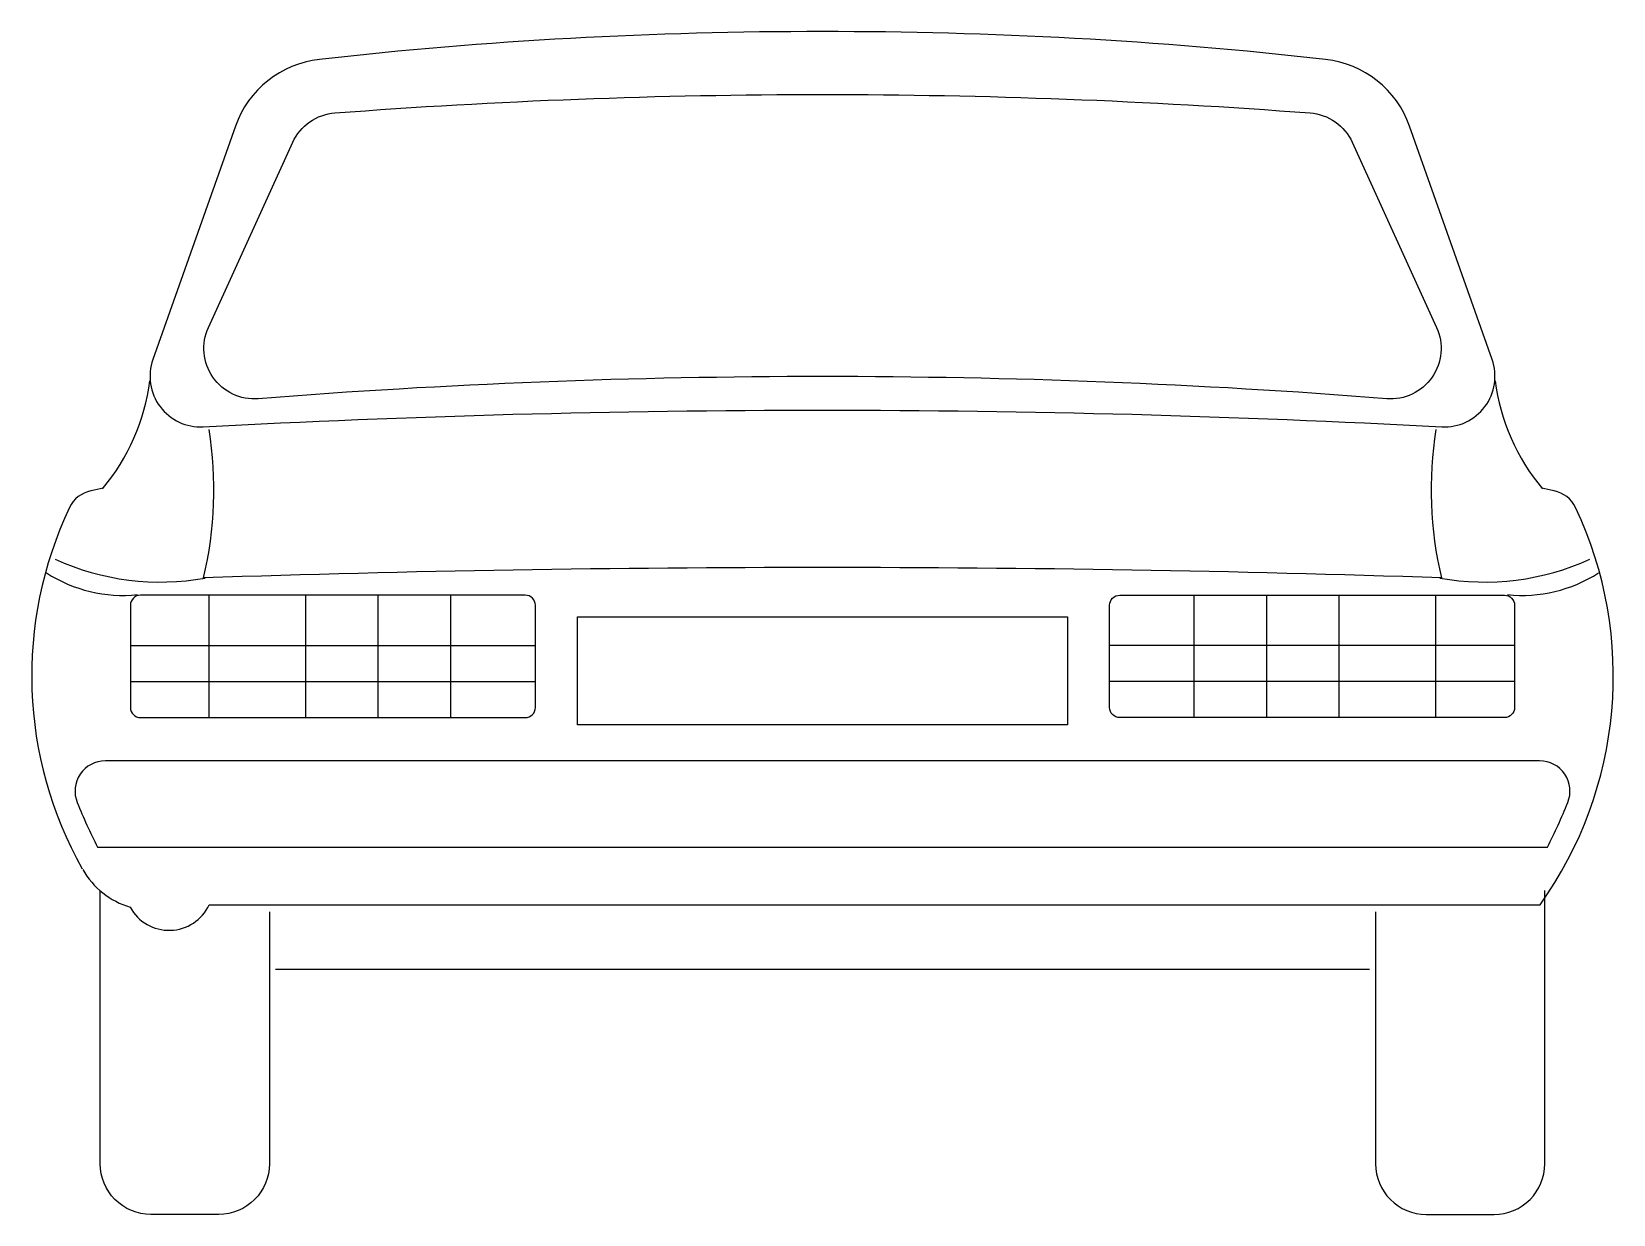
# Model space of a CAD drawing. Extents: x -0.78 to 0.78, y 0 to 1.17.
import ezdxf

# ---------------------------------------------------------------- set-up
doc = ezdxf.new("R2010")
doc.units = 0
doc.header["$LTSCALE"] = 100
doc.header["$MEASUREMENT"] = 0
doc.layers.add('C-CARRO', color=2, linetype='CONTINUOUS')

msp = doc.modelspace()

# ---------------------------------------------------------------- linework, layer by layer
at = {"layer": 'C-CARRO', "linetype": 'CONTINUOUS'}
for p, q in [((-0.6071, 0.4913), (-0.6071, 0.6124)), ((-0.5114, 0.4913), (-0.5114, 0.6124)), ((-0.4396, 0.4913), (-0.4396, 0.6124)), ((-0.3679, 0.4913), (-0.3679, 0.6124)), ((0.3679, 0.4913), (0.3679, 0.6124)), ((0.4396, 0.4913), (0.4396, 0.6124)), ((0.5114, 0.4913), (0.5114, 0.6124)), ((0.6071, 0.4913), (0.6071, 0.6124)), ((-0.6849, 0.5626), (-0.2841, 0.5626)), ((0.6849, 0.5626), (0.2841, 0.5626)), ((-0.6849, 0.5269), (-0.2841, 0.5269)), ((0.6849, 0.5269), (0.2841, 0.5269))]:
    msp.add_line(p, q, dxfattribs=at)
for points in [[(0, 0.7955, -0.013288), (0.6128, 0.7789, 0.534807), (0.6626, 0.8455), (0.581, 1.0763, 0.287348), (0.4978, 1.1423, 0.028247), (0, 1.1698, 0.028247), (-0.4978, 1.1423, 0.287348), (-0.581, 1.0763), (-0.6626, 0.8455, 0.534807), (-0.6128, 0.7789, -0.013288)], [(0, 1.1077, -0.018658), (0.4825, 1.0894, -0.273499), (0.5242, 1.0603), (0.6077, 0.8773, -0.571701), (0.5583, 0.8067, 0.019802), (0, 0.8286, 0.019802), (-0.5583, 0.8067, -0.571701), (-0.6077, 0.8773), (-0.5242, 1.0603, -0.273499), (-0.4825, 1.0894, -0.018658)], [(-0.2941, 0.4913, 0.414214), (-0.2841, 0.5013), (-0.2841, 0.6024, 0.414214), (-0.2941, 0.6124), (-0.6749, 0.6124, 0.414214), (-0.6849, 0.6024), (-0.6849, 0.5013, 0.414214), (-0.6749, 0.4913)], [(0.2941, 0.4913, -0.414214), (0.2841, 0.5013), (0.2841, 0.6024, -0.414214), (0.2941, 0.6124), (0.6749, 0.6124, -0.414214), (0.6849, 0.6024), (0.6849, 0.5013, -0.414214), (0.6749, 0.4913)], [(-0.7097, 0.4486, 0.532518), (-0.7375, 0.4073, 0.019907), (-0.7175, 0.3632), (0, 0.3632), (0.7175, 0.3632, 0.019907), (0.7375, 0.4073, 0.532518), (0.7097, 0.4486), (0, 0.4486)]]:
    msp.add_lwpolyline(points, format="xyb", close=True, dxfattribs=at)
for points in [[(0.6071, 0.7762, 0.096199), (0.6124, 0.6295, 0.008475), (0, 0.6397, 0.008475), (-0.6124, 0.6295, 0.096199), (-0.6071, 0.7762)], [(-0.712, 0.7182, -0.01048), (-0.7239, 0.7156, 0.238278), (-0.7452, 0.699, 0.243076), (-0.7327, 0.3418, 0.243076)], [(0.7101, 0.3062, 0.271977), (0.7452, 0.699, 0.238278), (0.7239, 0.7156, -0.01048), (0.712, 0.7182)], [(-0.5473, 0.2991), (-0.5473, 0.05, -0.414214), (-0.5973, 0), (-0.6648, 0, -0.414214), (-0.7148, 0.05), (-0.7148, 0.3204)], [(0.5473, 0.2991), (0.5473, 0.05, 0.414214), (0.5973, 0), (0.6648, 0, 0.414214), (0.7148, 0.05), (0.7148, 0.3204)]]:
    msp.add_lwpolyline(points, format="xyb", dxfattribs=at)
msp.add_lwpolyline([(0.2423, 0.591), (0.2423, 0.4842), (0, 0.4842), (-0.2423, 0.4842), (-0.2423, 0.591), (0, 0.591)], close=True, dxfattribs=at)
for points in [[(-0.6068, 0.3062), (0, 0.3062), (0.7101, 0.3062)], [(0.5413, 0.2421), (0, 0.2421), (-0.5413, 0.2421)]]:
    msp.add_lwpolyline(points, dxfattribs=at)
for centre, radius, start, end in [((-0.8719, 0.8512), 0.208, 320.0316, 352.6364), ((0.8719, 0.8512), 0.208, 187.3636, 219.9684), ((-0.655, 0.8791), 0.2537, 245.7124, 280.0022), ((0.655, 0.8791), 0.2537, 259.9978, 294.2876), ((-0.6927, 0.7506), 0.1384, 237.0382, 276.1768), ((0.6927, 0.7506), 0.1384, 263.8232, 302.9618), ((-0.6623, 0.3808), 0.0803, 209.6994, 253.426), ((-0.6466, 0.3248), 0.0439, 208.5254, 334.9817)]:
    msp.add_arc(centre, radius, start, end, dxfattribs=at)

doc.saveas('drawing.dxf')
